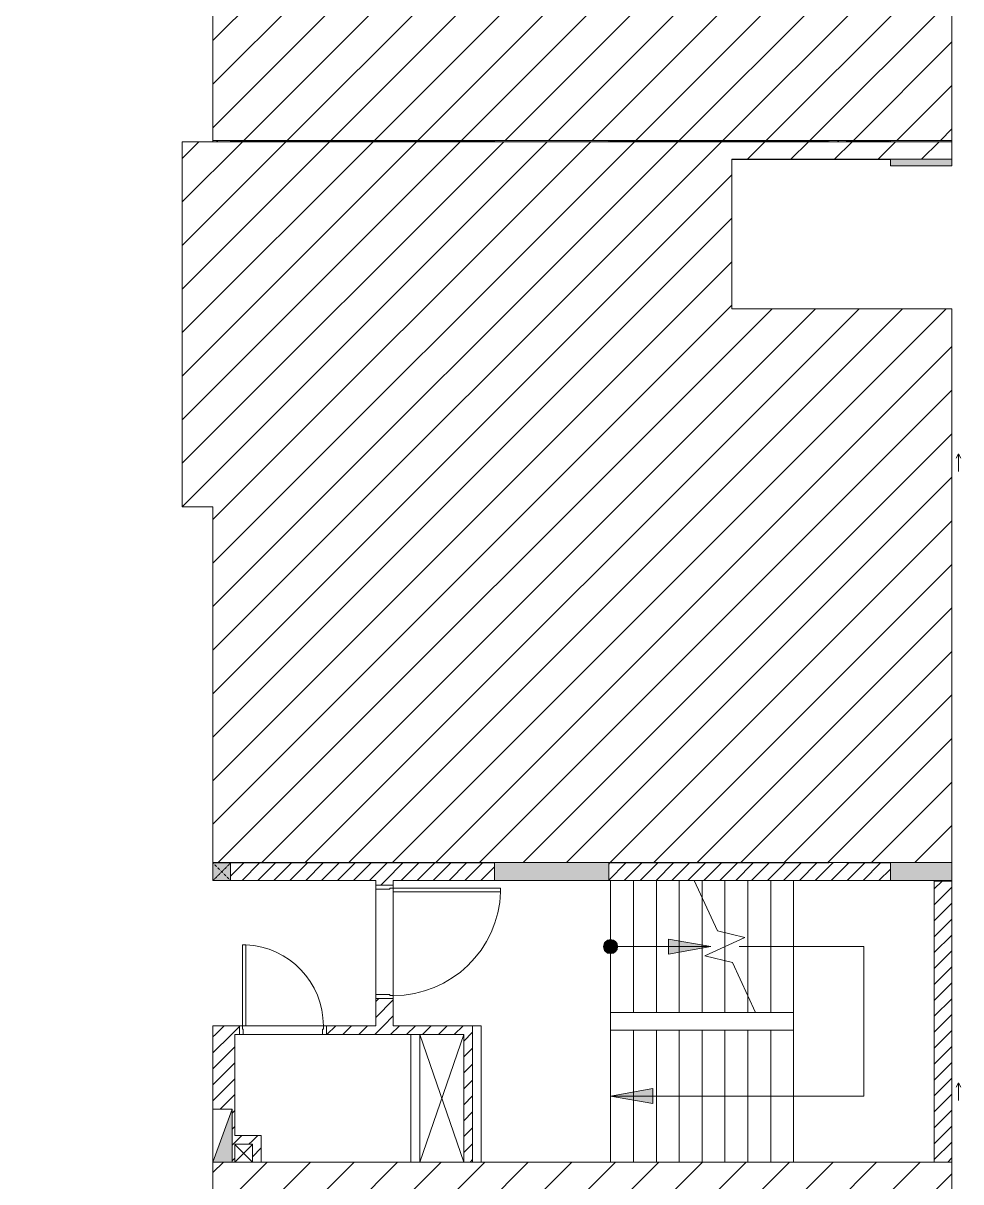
# Model space of a CAD drawing. Header units: millimetres. Extents: x 32270 to 221883, y 3811 to 78637.
# Drawn here: x 211224 to 221883, y 33612 to 46784 of the extents above; entities that cross this region are included whole.
import ezdxf

# ---------------------------------------------------------------- set-up
doc = ezdxf.new("R2010")
doc.units = ezdxf.units.MM
doc.linetypes.add('IMPORT-Dash _2_', pattern=[6, 3, -3])
for name, color, linetype, lineweight in [('0-2', 130, 'Continuous', 9), ('A-DETL-GENF-5', 20, 'Continuous', 9), ('A-DETL-GENF-6', 130, 'Continuous', 9), ('A-DETL-THIN-2', 151, 'Continuous', 9), ('A-DOOR-FRAM-2', 130, 'Continuous', 9), ('A-FLOR-1', 130, 'Continuous', 9), ('A-GLAZ-5', 130, 'Continuous', 9), ('A-WALL-1', 130, 'Continuous', 9), ('A-WALL-PATT-3', 130, 'Continuous', 9), ('A_1404_dwg-1', 130, 'Continuous', 9), ('E-FIRE', 130, 'Continuous', 9), ('I-WALL-1', 130, 'Continuous', 9), ('S-COLS-1', 130, 'Continuous', 9), ('S-COLS-10', 130, 'IMPORT-Dash _2_', 9), ('S-COLS-2', 130, 'Continuous', 9), ('S-COLS-4', 130, 'Continuous', 9), ('S-COLS-HDLN-2', 130, 'IMPORT-Dash _2_', 9), ('S-STRS', 130, 'Continuous', 9), ('S-STRS-ANNO', 130, 'Continuous', 9), ('S-STRS-MBND', 130, 'Continuous', 9)]:
    doc.layers.add(name, color=color, linetype=linetype, lineweight=lineweight)
pattern_1 = [(45, (0, 0), (-90.50967, 90.50967), [])]

# ---------------------------------------------------------------- blocks, each defined once
blk = doc.blocks.new('A_1404_dwg_NCV_TKTC_KET CAU_rvt-1-TKTC_MB HOÀN THIỆN SÀN TẦNG 3-4-4819833-KeyPlan-CH3A')
at = {"layer": 'S-COLS-1'}
for points in [[(123353, 45437), (123353, 45452), (122053, 45447), (122053, 45437)], [(123353, 37037), (123353, 37242), (122053, 37237), (122053, 37037)], [(127253, 37037), (127253, 37242), (126553, 37237), (126553, 37037)]]:
    blk.add_hatch(color=256, dxfattribs=at).paths.add_polyline_path(points)
h = blk.add_hatch(color=256, dxfattribs=at)
h.paths.add_polyline_path([(127253, 45162), (127253, 45237), (126553, 45237), (126553, 45162)])
h.paths.add_polyline_path([(127253, 45437), (127253, 45452), (126553, 45447), (126553, 45437)])
at = {"layer": 'A-FLOR-1'}
for p, q in [((124753, 45235), (126553, 45235)), ((120902, 35730), (120902, 36950)), ((120903, 36950), (120903, 35730)), ((123373, 33837), (123373, 35536)), ((121703, 33837), (121203, 33837))]:
    blk.add_line(p, q, dxfattribs=at)
at = {"layer": 'A-FLOR-1', "flags": 128}
blk.add_lwpolyline([(121903, 33837), (121903, 35387), (120903, 35387), (121803, 35387)], dxfattribs=at)
at = {"layer": 'S-COLS-2'}
blk.add_line((127253, 45437), (127253, 45452), dxfattribs=at)
at = {"layer": 'S-COLS-2', "flags": 128}
for points in [[(126553, 45237), (126553, 45162), (127253, 45162), (127253, 45237)], [(122053, 37237), (122053, 37037), (123353, 37037), (123353, 37237)], [(126553, 37237), (126553, 37037), (127253, 37037), (127253, 37242)]]:
    blk.add_lwpolyline(points, dxfattribs=at)
blk = doc.blocks.new('A_1404_dwg_NCV_TKTC_TANG 3 - 4_rvt-1-TKTC_MB HOÀN THIỆN SÀN TẦNG 3-4-4819943-KeyPlan-CH3A')
at = {"layer": 'A-WALL-PATT-3'}
for points in [[(119063, 45437), (119062, 45452), (119053, 45447), (119053, 45437)], [(122043, 45437), (122043, 45447), (119063, 45447), (119063, 45437), (121492, 45437)], [(122053, 45437), (122053, 45452), (122043, 45447), (122043, 45437)], [(123363, 45447), (123363, 45452), (123353, 45447)], [(123363, 45437), (125853, 45437), (125853, 45447), (123353, 45447), (123353, 45437)], [(125853, 45447), (125852, 45452), (125843, 45447)], [(126063, 45437), (126062, 45452), (126053, 45447), (126053, 45437)], [(126543, 45437), (126553, 45437), (126553, 45447), (126063, 45447), (126063, 45437)], [(126553, 45447), (126553, 45452), (126543, 45447)], [(119063, 37237), (119062, 37242), (119053, 37237)], [(122053, 37237), (122053, 37242), (122043, 37237)], [(126063, 37237), (126062, 37242), (126053, 37237)], [(126553, 37237), (126553, 37242), (126543, 37237)]]:
    blk.add_hatch(color=256, dxfattribs=at).paths.add_polyline_path(points)
at = {"layer": 'I-WALL-1'}
for p, q in [((119053, 45452), (119053, 45437)), ((122043, 45447), (119063, 45447)), ((122053, 45437), (122053, 45452)), ((123353, 45447), (123353, 45437)), ((125843, 45447), (123363, 45447)), ((125853, 45437), (125853, 45447)), ((126053, 45452), (126053, 45437)), ((126543, 45447), (126063, 45447)), ((126553, 45437), (126553, 45447)), ((122043, 37237), (122053, 37237)), ((123353, 37237), (125853, 37237))]:
    blk.add_line(p, q, dxfattribs=at)
at = {"layer": 'I-WALL-1', "flags": 128}
for points in [[(119053, 37237), (119063, 37237), (122043, 37237)], [(126053, 37237), (126063, 37237), (126553, 37237)]]:
    blk.add_lwpolyline(points, dxfattribs=at)
blk = doc.blocks.new('A_1404_dwg_1_FAMILY RVT - W01-WxH 1400x1400xmm-389822-TKTC_MB HOÀN THIỆN SÀN TẦNG 3-4-V143-KeyPlan-CH3A')
at = {"layer": 'A-GLAZ-5'}
blk.add_line((33576, 50584), (33576, 50787), dxfattribs=at)
at = {"layer": 'A-GLAZ-5', "flags": 128}
blk.add_lwpolyline([(33551, 50635), (33576, 50584), (33602, 50635)], dxfattribs=at)
blk = doc.blocks.new('A_1404_dwg_FD_01 - FD_01-1200x2200mm-1787918-TKTC_MB HOÀN THIỆN SÀN TẦNG 3-4-4819968-KeyPlan-CH3A')
at = {"layer": 'A-DETL-GENF-6', "flags": 128}
blk.add_lwpolyline([(122123, 36950), (120903, 36950), (120903, 36910), (122123, 36910)], close=True, dxfattribs=at)
at = {"layer": 'A-DETL-GENF-6'}
blk.add_arc((120903, 36950), 1220, 270, 358.1211, dxfattribs=at)
at = {"layer": 'A-DOOR-FRAM-2', "flags": 128}
for points in [[(120863, 36940), (120703, 36940), (120703, 36985), (120903, 36985), (120903, 36950), (120863, 36950)], [(120903, 35730), (120903, 35695), (120703, 35695), (120703, 35740), (120863, 35740), (120863, 35730)]]:
    blk.add_lwpolyline(points, close=True, dxfattribs=at)
blk = doc.blocks.new('A_1404_dwg_FD_02 - FD_03 - FD_03-KY THUAT-900x2200mm-801877-TKTC_MB HOÀN THIỆN SÀN TẦNG 3-4-4819962-KeyPlan-CH3A')
at = {"layer": 'A-DETL-GENF-6', "flags": 128}
blk.add_lwpolyline([(115433, 51802), (116353, 51802), (116353, 51842), (115433, 51842)], close=True, dxfattribs=at)
at = {"layer": 'A-DETL-GENF-6'}
blk.add_arc((116353, 51802), 920, 90, 177.5081, dxfattribs=at)
at = {"layer": 'A-DOOR-FRAM-2', "flags": 128}
for points in [[(116353, 52722), (116353, 52757), (116453, 52757), (116453, 52712), (116393, 52712), (116393, 52722)], [(116393, 51812), (116453, 51812), (116453, 51767), (116353, 51767), (116353, 51802), (116393, 51802)]]:
    blk.add_lwpolyline(points, close=True, dxfattribs=at)
blk = doc.blocks.new('A_1404_dwg_G1_SOF - BO TRU - 200x200-V42-TKTC_MB HOÀN THIỆN SÀN TẦNG 3-4-4820022-KeyPlan-CH3A')
at = {"layer": 'S-COLS-10'}
blk.add_hatch(color=256, dxfattribs=at).paths.add_polyline_path([(118853, 37037), (119053, 37037), (119053, 37237), (118853, 37237)])
at = {"layer": 'S-COLS-4', "flags": 128}
blk.add_lwpolyline([(119053, 37237), (119053, 37037), (118853, 37037), (118853, 37237)], close=True, dxfattribs=at)
at = {"layer": 'S-COLS-HDLN-2'}
for p, q in [((118853, 37237), (119053, 37037)), ((119053, 37237), (118853, 37037))]:
    blk.add_line(p, q, dxfattribs=at)
blk = doc.blocks.new('A_1404_dwg_1_FAMILY RVT - W01-WxH 1000x3200-V167-TKTC_MB HOÀN THIỆN SÀN TẦNG 3-4-4820046-KeyPlan-CH3A')
at = {"layer": 'A-GLAZ-5'}
for p, q in [((127053, 37037), (127053, 37032)), ((127164, 37037), (127164, 37032)), ((127329, 34739), (127329, 34536))]:
    blk.add_line(p, q, dxfattribs=at)
at = {"layer": 'A-GLAZ-5', "flags": 128}
blk.add_lwpolyline([(127253, 37032), (127253, 37037)], close=True, dxfattribs=at)
blk.add_lwpolyline([(127354, 34688), (127329, 34739), (127303, 34688)], dxfattribs=at)
blk = doc.blocks.new('A_1404_dwg_40_HY_FIX_FS-FH_FHR_R19_Scale 1_300 - FH _ FHR-4771138-TKTC_MB HOÀN THIỆN SÀN TẦNG 3-4-4820054-KeyPlan-CH3A')
at = {"layer": 'E-FIRE'}
blk.add_hatch(color=256, dxfattribs=at).paths.add_polyline_path([(119073, 33837), (119073, 34437), (118853, 33837)])
at = {"layer": 'A-DETL-GENF-6'}
blk.add_line((119073, 34437), (119073, 33837), dxfattribs=at)
at = {"layer": 'A-DETL-GENF-6', "flags": 128}
for points in [[(118853, 33837), (119073, 34437), (119073, 33837)], [(118853, 33837), (118853, 34437), (119073, 34437)]]:
    blk.add_lwpolyline(points, dxfattribs=at)
blk = doc.blocks.new('A_1404_dwg-4819832-KeyPlan-CH3A')
at = {"layer": 'A-WALL-PATT-3'}
h = blk.add_hatch(dxfattribs=at)
h.set_pattern_fill('FP_35', color=256, style=0, pattern_type=2)
h.set_pattern_definition(pattern_1)
h.paths.add_polyline_path([(118852, 45437), (119052, 45437), (119052, 45452), (118852, 45452)])
h = blk.add_hatch(dxfattribs=at)
h.set_pattern_fill('FP_35', color=256, style=0, pattern_type=2)
h.set_pattern_definition(pattern_1)
h.paths.add_polyline_path([(126053, 45437), (126053, 45452), (125853, 45447), (125853, 45437)])
h = blk.add_hatch(dxfattribs=at)
h.set_pattern_fill('FP_35', color=256, style=0, pattern_type=2)
h.set_pattern_definition(pattern_1)
h.paths.add_polyline_path([(119052, 37237), (119052, 37242), (118853, 37237)])
h = blk.add_hatch(dxfattribs=at)
h.set_pattern_fill('FP_35', color=256, style=0, pattern_type=2)
h.set_pattern_definition(pattern_1)
h.paths.add_polyline_path([(120703, 37037), (122053, 37037), (122053, 37237), (119053, 37237), (119053, 37037), (119063, 37037)])
h = blk.add_hatch(dxfattribs=at)
h.set_pattern_fill('FP_35', color=256, style=0, pattern_type=2)
h.set_pattern_definition(pattern_1)
h.paths.add_polyline_path([(126053, 37037), (126553, 37037), (126553, 37237), (123353, 37237), (123353, 37037), (125853, 37037)])
h = blk.add_hatch(dxfattribs=at)
h.set_pattern_fill('FP_35', color=256, style=0, pattern_type=2)
h.set_pattern_definition(pattern_1)
h.paths.add_polyline_path([(126053, 37237), (126049, 37242), (125853, 37237)])
h = blk.add_hatch(dxfattribs=at)
h.set_pattern_fill('FP_35', color=256, style=0, pattern_type=2)
h.set_pattern_definition(pattern_1)
h.paths.add_polyline_path([(120903, 35387), (120903, 35695), (120703, 35695), (120703, 35387)])
h.paths.add_polyline_path([(120703, 36985), (120903, 36985), (120903, 37037), (120703, 37037)])
h = blk.add_hatch(dxfattribs=at)
h.set_pattern_fill('FP_35', color=256, style=0, pattern_type=2)
h.set_pattern_definition(pattern_1)
h.paths.add_polyline_path([(127253, 33837), (127253, 37032), (127053, 37032), (127053, 33837)])
h = blk.add_hatch(dxfattribs=at)
h.set_pattern_fill('FP_35', color=256, style=0, pattern_type=2)
h.set_pattern_definition(pattern_1)
h.paths.add_polyline_path([(118853, 35287), (119153, 35287), (119153, 35387), (118853, 35387)])
h.paths.add_polyline_path([(121703, 35287), (121703, 35387), (120143, 35387), (120143, 35287), (121492, 35287)])
h = blk.add_hatch(dxfattribs=at)
h.set_pattern_fill('FP_35', color=256, style=0, pattern_type=2)
h.set_pattern_definition(pattern_1)
h.paths.add_polyline_path([(121803, 33837), (121803, 35387), (121703, 35387), (121703, 33837)])
h = blk.add_hatch(dxfattribs=at)
h.set_pattern_fill('FP_35', color=256, style=0, pattern_type=2)
h.set_pattern_definition(pattern_1)
h.paths.add_polyline_path([(119103, 33837), (119103, 35287), (118853, 35287), (118853, 34437), (119073, 34437), (119073, 33837)])
h = blk.add_hatch(dxfattribs=at)
h.set_pattern_fill('FP_35', color=256, style=0, pattern_type=2)
h.set_pattern_definition(pattern_1)
h.paths.add_polyline_path([(119302, 34039), (119302, 34139), (119103, 34139), (119103, 34039)])
h = blk.add_hatch(dxfattribs=at)
h.set_pattern_fill('FP_35', color=256, style=0, pattern_type=2)
h.set_pattern_definition(pattern_1)
h.paths.add_polyline_path([(119402, 33837), (119402, 34139), (119302, 34139), (119302, 33837)])
at = {"layer": 'S-STRS-ANNO'}
for points in [[(123384, 36206), (123429, 36232), (123449, 36264), (123444, 36316), (123425, 36346), (123377, 36364), (123332, 36352), (123305, 36329), (123293, 36286), (123313, 36235), (123346, 36212), (123379, 36207)], [(123373, 36206), (123413, 36216), (123429, 36229), (123450, 36265), (123450, 36306), (123429, 36342), (123393, 36363), (123373, 36366), (123333, 36355), (123316, 36342), (123295, 36306), (123295, 36265), (123316, 36229), (123352, 36208)], [(124033, 36201), (124513, 36286), (124033, 36370)], [(123853, 34502), (123853, 34672), (123373, 34587)]]:
    blk.add_hatch(color=256, dxfattribs=at).paths.add_polyline_path(points)
at = {"layer": '0-2', "flags": 128}
for points in [[(121703, 35287), (121203, 33837), (121703, 33837), (121203, 35287)], [(119302, 34037), (119103, 33837), (119302, 33837), (119103, 34037)]]:
    blk.add_lwpolyline(points, dxfattribs=at)
at = {"layer": 'A-FLOR-1'}
for p, q in [((120703, 35740), (120703, 36940)), ((119188, 35387), (120108, 35387)), ((120098, 35287), (119198, 35287)), ((119402, 33837), (121103, 33837))]:
    blk.add_line(p, q, dxfattribs=at)
at = {"layer": 'A-WALL-1'}
for p, q in [((119052, 45437), (119052, 45452)), ((118852, 37242), (118852, 37037)), ((122053, 37037), (122053, 37237)), ((123353, 37237), (123353, 37037)), ((126553, 37037), (126553, 37237)), ((123353, 37037), (126553, 37037)), ((127053, 37032), (127053, 33837)), ((121103, 33837), (121103, 35287)), ((121203, 35287), (121203, 33837)), ((119302, 34039), (119302, 33837))]:
    blk.add_line(p, q, dxfattribs=at)
at = {"layer": 'A-WALL-1', "flags": 128}
for points in [[(118852, 45452), (118852, 45437), (118503, 45437)], [(119053, 37037), (120703, 37037), (120703, 36985), (120903, 36985), (120903, 37037), (122053, 37037)], [(127253, 33837), (127253, 37032), (127053, 37032)], [(121803, 33837), (121803, 35387), (120903, 35387), (120903, 35695), (120703, 35695), (120703, 35387), (120143, 35387), (120143, 35287), (121703, 35287), (121703, 33837)], [(119103, 34139), (119103, 35287), (119153, 35287), (119153, 35387), (118853, 35387), (118853, 34437)], [(119402, 33837), (119402, 34139), (119103, 34139)], [(119103, 33837), (119103, 34039), (119302, 34039)]]:
    blk.add_lwpolyline(points, dxfattribs=at)
at = {"layer": 'S-STRS'}
for p, q in [((123893, 37036), (123893, 35536)), ((124153, 37036), (124153, 35536)), ((123633, 33837), (123633, 35337)), ((123893, 33837), (123893, 35337)), ((124153, 33837), (124153, 35337)), ((124413, 33837), (124413, 35337)), ((124673, 33837), (124673, 35337)), ((124933, 33837), (124933, 35337)), ((125193, 33837), (125193, 35337))]:
    blk.add_line(p, q, dxfattribs=at)
at = {"layer": 'S-STRS', "flags": 128}
for points in [[(123633, 37036), (123373, 37036), (123373, 35536), (123633, 35536), (123633, 37036), (123893, 37036), (124153, 37036), (124323, 37036), (124413, 37036)], [(125453, 37036), (125193, 37036), (124933, 37036), (124673, 37036), (124413, 37036), (124413, 36843), (124413, 35536)], [(124673, 37036), (124673, 36446), (124673, 36286), (124673, 36125), (124673, 35536)], [(124933, 37036), (124933, 35728), (124933, 35536)], [(125193, 37036), (125193, 35536), (125453, 35536), (125453, 35337), (125453, 33837)], [(127053, 37036), (125453, 37036), (125453, 35536)], [(123633, 35536), (123893, 35536), (124153, 35536), (124413, 35536), (124673, 35536), (124933, 35536), (125022, 35536), (125193, 35536)], [(123373, 33837), (123373, 35337), (123633, 35337), (123893, 35337), (124153, 35337), (124413, 35337), (124673, 35337), (124933, 35337), (125193, 35337), (125453, 35337)]]:
    blk.add_lwpolyline(points, dxfattribs=at)
at = {"layer": 'S-STRS-ANNO', "flags": 128}
for points in [[(123384, 36206), (123425, 36225), (123449, 36263), (123449, 36308), (123425, 36346), (123384, 36365), (123339, 36358), (123305, 36329), (123293, 36286), (123305, 36242), (123339, 36213)], [(123853, 34502), (123853, 34672), (123373, 34587)]]:
    blk.add_lwpolyline(points, close=True, dxfattribs=at)
for points in [[(124513, 36286), (124033, 36370), (124033, 36316), (124033, 36201), (124513, 36286), (124413, 36286), (124153, 36286), (123893, 36286), (123633, 36286), (123373, 36286)], [(124833, 36286), (124933, 36286), (125193, 36286), (125453, 36286), (126253, 36286), (126253, 34587), (125453, 34587), (125193, 34587), (124933, 34587), (124673, 34587), (124413, 34587), (124153, 34587), (123893, 34587), (123633, 34587), (123373, 34587)]]:
    blk.add_lwpolyline(points, dxfattribs=at)
at = {"layer": 'S-STRS-ANNO'}
blk.add_circle((123373, 36286), 80, dxfattribs=at)
at = {"layer": 'S-STRS-MBND', "flags": 128}
blk.add_lwpolyline([(125022, 35536), (124757, 36104), (124446, 36180), (124899, 36391), (124588, 36467), (124323, 37036)], dxfattribs=at)
for name in ['A_1404_dwg_NCV_TKTC_KET CAU_rvt-1-TKTC_MB HOÀN THIỆN SÀN TẦNG 3-4-4819833-KeyPlan-CH3A', 'A_1404_dwg_NCV_TKTC_TANG 3 - 4_rvt-1-TKTC_MB HOÀN THIỆN SÀN TẦNG 3-4-4819943-KeyPlan-CH3A', 'A_1404_dwg_G1_SOF - BO TRU - 200x200-V42-TKTC_MB HOÀN THIỆN SÀN TẦNG 3-4-4820022-KeyPlan-CH3A', 'A_1404_dwg_1_FAMILY RVT - W01-WxH 1000x3200-V167-TKTC_MB HOÀN THIỆN SÀN TẦNG 3-4-4820046-KeyPlan-CH3A', 'A_1404_dwg_FD_01 - FD_01-1200x2200mm-1787918-TKTC_MB HOÀN THIỆN SÀN TẦNG 3-4-4819968-KeyPlan-CH3A', 'A_1404_dwg_40_HY_FIX_FS-FH_FHR_R19_Scale 1_300 - FH _ FHR-4771138-TKTC_MB HOÀN THIỆN SÀN TẦNG 3-4-4820054-KeyPlan-CH3A']:
    blk.add_blockref(name, (0, 0))
for name, p, rotation in [('A_1404_dwg_1_FAMILY RVT - W01-WxH 1400x1400xmm-389822-TKTC_MB HOÀN THIỆN SÀN TẦNG 3-4-V143-KeyPlan-CH3A', (160905, 92473), 180), ('A_1404_dwg_FD_02 - FD_03 - FD_03-KY THUAT-900x2200mm-801877-TKTC_MB HOÀN THIỆN SÀN TẦNG 3-4-4819962-KeyPlan-CH3A', (67386, 151740), 270)]:
    blk.add_blockref(name, p, dxfattribs=dict(rotation=rotation))

msp = doc.modelspace()

# ---------------------------------------------------------------- hatches: boundary and pattern name
at = {"layer": 'A-DETL-GENF-5'}
h = msp.add_hatch(dxfattribs=at)
h.set_pattern_fill('FP_36', color=256, style=0, pattern_type=2)
h.set_pattern_definition([(45, (94528.7, 0), (-247.4874, 247.4874), [])])
h.paths.add_polyline_path([(136931.3, 17236.9), (136931.3, 21386.9), (136581.3, 21386.9), (136581.3, 25431.8), (128181.2, 25431.8), (128181.2, 19136.9), (130681.2, 19136.9), (130681.2, 17436.9), (128181.2, 17436.9), (128181.2, 17236.9), (133937.7, 17236.9)])
h.paths.add_polyline_path([(213031.2, 17236.9), (221781.2, 17236.9), (221781.2, 17436.9), (219281.3, 17436.9), (219281.3, 19136.9), (221781.2, 19136.9), (221781.2, 25431.8), (213381.2, 25431.8), (213381.2, 21386.9), (213031.2, 21386.9), (213031.2, 21174.2)])
h.paths.add_polyline_path([(136931.3, 25642.1), (136931.3, 29792.1), (136581.3, 29792.1), (136581.3, 33836.9), (128181.2, 33836.9), (128181.2, 27542.1), (130681.2, 27542.1), (130681.2, 25842.1), (128181.2, 25842.1), (128181.2, 25642.1), (133937.7, 25642.1)])
h.paths.add_polyline_path([(213031.2, 25642.1), (221781.2, 25642.1), (221781.2, 25842.1), (219281.3, 25842.1), (219281.3, 27542.1), (221781.2, 27542.1), (221781.2, 33836.9), (213381.2, 33836.9), (213381.2, 29792.1), (213031.2, 29792.1), (213031.2, 29255)])
h.paths.add_polyline_path([(218951.8, 37242.1), (221781.2, 37242.1), (221781.2, 43536.9), (219281.3, 43536.9), (219281.3, 45236.9), (221781.2, 45236.9), (221781.2, 45436.9), (213031.2, 45436.9), (213031.2, 41286.9), (213381.2, 41286.9), (213381.2, 37242.1), (216020.3, 37242.1)])
h.paths.add_polyline_path([(133937.7, 37242.1), (136581.3, 37242.1), (136581.3, 41286.9), (136931.3, 41286.9), (136931.3, 45436.9), (128181.2, 45436.9), (128181.2, 45236.9), (130681.2, 45236.9), (130681.2, 43536.9), (128181.2, 43536.9), (128181.2, 37242.1), (131006.2, 37242.1)])
h.paths.add_polyline_path([(221781.2, 45452.1), (221781.2, 51746.9), (219281.3, 51746.9), (219281.3, 53446.9), (221781.2, 53446.9), (221781.2, 53646.9), (213031.2, 53646.9), (213031.2, 49496.9), (213381.2, 49496.9), (213381.2, 45452.1), (216020.3, 45452.1)])

# ---------------------------------------------------------------- linework, layer by layer
at = {"layer": 'A-DETL-THIN-2'}
for p, q in [((221781.2, 45452.1), (221781.2, 51746.9)), ((213381.2, 49496.9), (213381.2, 45452.1)), ((213381.2, 45452.1), (221781.2, 45452.1)), ((221781.2, 45436.9), (213031.2, 45436.9)), ((213031.2, 45436.9), (213031.2, 41286.9)), ((221781.2, 45236.9), (221781.2, 45436.9)), ((219281.3, 43536.9), (219281.3, 45236.9)), ((219281.3, 45236.9), (221781.2, 45236.9)), ((221781.2, 43536.9), (219281.3, 43536.9)), ((221781.2, 37242.1), (221781.2, 43536.9)), ((213031.2, 41286.9), (213381.2, 41286.9)), ((213381.2, 41286.9), (213381.2, 37242.1)), ((213381.2, 37242.1), (221781.2, 37242.1)), ((221781.2, 33836.9), (213381.2, 33836.9)), ((213381.2, 33836.9), (213381.2, 29792.1)), ((221781.2, 27542.1), (221781.2, 33836.9))]:
    msp.add_line(p, q, dxfattribs=at)

# ---------------------------------------------------------------- block references
at = {"layer": 'A_1404_dwg-1'}
msp.add_blockref('A_1404_dwg-4819832-KeyPlan-CH3A', (94528.7, 0), dxfattribs=at)

doc.saveas('drawing.dxf')
